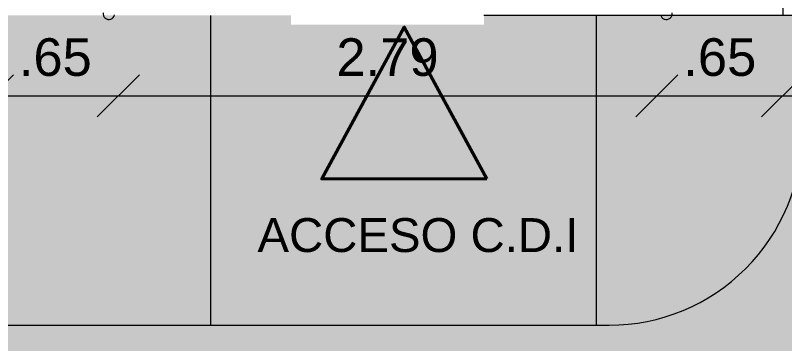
# Model space of a CAD drawing. Header units: inches. Extents: x 99003 to 99155, y 101852 to 101926.
# Drawn here: x 99031.085 to 99035.076, y 101880.054 to 101881.755 of the extents above; entities that cross this region are included whole.
import ezdxf

# ---------------------------------------------------------------- set-up
doc = ezdxf.new("R2010")
doc.units = ezdxf.units.IN
doc.header["$MEASUREMENT"] = 0
for name, color, linetype, lineweight in [('A_CUBT-NIVL', 254, 'Continuous', 40), ('A_MUEB-FIJO', 3, 'Continuous', 15), ('A_MURO', 7, 'Continuous', 40), ('A_PISO', 250, 'Continuous', 0), ('A_PISO-GRAN', 250, 'Continuous', 0), ('A_TEXT', 154, 'Continuous', 0), ('A_TEXT-DIM', 54, 'Continuous', 13), ('A_URBA-VIA', 14, 'Continuous', 0)]:
    doc.layers.add(name, color=color, linetype=linetype, lineweight=lineweight)
doc.styles.add('ARIAL', font='arial.ttf')
doc.styles.add('DIM', font='arial.ttf')
doc.dimstyles.new('BAN_REP_1-125', dxfattribs={"dimtxt": 0.195, "dimasz": 0.2188, "dimexe": 0.15, "dimexo": 0.03, "dimgap": 0.1, "dimtad": 1, "dimzin": 4, "dimdsep": 46, "dimtxsty": 'ARIAL', "dimblk": 'OBLIQUE', "dimcen": 0.1, "dimse1": 1, "dimse2": 1, "dimclrd": 256, "dimclre": 256, "dimclrt": 256, "dimadec": 0, "dimazin": 0, "dimtfac": 1, "dimtix": 1, "dimtofl": 0, "dimtmove": 1, "dimatfit": 3, "dimldrblk": 'OPEN90', "dimfxl": 1, "dimtolj": 1, "dimtzin": 0, "dimlwd": -1, "dimlwe": -1, "dimarcsym": 0})

# ---------------------------------------------------------------- blocks, each defined once
blk = doc.blocks.new('RAMPA ACCESO')
at = {"layer": 'A_MUEB-FIJO'}
for centre, start, end in [((99039.4716, 101869.6183), 170.125, 350.125), ((99042.3639, 101869.6183), 189.875, 9.875)]:
    blk.add_arc(centre, 0.03, start, end, dxfattribs=at)
blk = doc.blocks.new('_Oblique')
at = {"color": 0, "linetype": 'ByBlock', "lineweight": -2}
blk.add_line((-0.5, -0.5), (0.5, 0.5), dxfattribs=at)
blk = doc.blocks.new('*D434')
at = {"layer": 'A_TEXT-DIM', "transparency": 16777216}
blk.add_line((99030.9658, 101881.3384), (99031.6189, 101881.3384), dxfattribs=at)
at = {"layer": 'DEFPOINTS', "color": 0, "transparency": 16777216}
for p in [(99030.9658, 101881.7554), (99031.6189, 101881.7554), (99031.6189, 101881.3384)]:
    blk.add_point(p, dxfattribs=at)
at = {"layer": 'A_TEXT-DIM', "transparency": 16777216, "xscale": 0.2188, "yscale": 0.2188, "zscale": 0.2188, "rotation": 180}
blk.add_blockref('_Oblique', (99030.9658, 101881.3384), dxfattribs=at)
at = {"layer": 'A_TEXT-DIM', "transparency": 16777216, "xscale": 0.2188, "yscale": 0.2188, "zscale": 0.2188}
blk.add_blockref('_Oblique', (99031.6189, 101881.3384), dxfattribs=at)
at = {"layer": 'A_TEXT-DIM', "transparency": 16777216, "insert": (99031.2923, 101881.5379), "char_height": 0.195, "attachment_point": 5, "style": 'ARIAL'}
blk.add_mtext('\\A1;.65', dxfattribs=at)
blk = doc.blocks.new('_Open90')
at = {"color": 0, "linetype": 'ByBlock', "lineweight": -2}
for p, q in [((-0.5, 0.5), (0, 0)), ((0, 0), (-1, 0)), ((0, 0), (-0.5, -0.5))]:
    blk.add_line(p, q, dxfattribs=at)
blk = doc.blocks.new('*D435')
at = {"layer": 'A_TEXT-DIM', "transparency": 16777216}
blk.add_line((99031.6189, 101881.3384), (99034.4126, 101881.3384), dxfattribs=at)
at = {"layer": 'DEFPOINTS', "color": 0, "transparency": 16777216}
for p in [(99031.6189, 101881.7554), (99034.4126, 101881.7554), (99034.4126, 101881.3384)]:
    blk.add_point(p, dxfattribs=at)
at = {"layer": 'A_TEXT-DIM', "transparency": 16777216, "xscale": 0.2188, "yscale": 0.2188, "zscale": 0.2188, "rotation": 180}
blk.add_blockref('_Oblique', (99031.6189, 101881.3384), dxfattribs=at)
at = {"layer": 'A_TEXT-DIM', "transparency": 16777216, "xscale": 0.2188, "yscale": 0.2188, "zscale": 0.2188}
blk.add_blockref('_Oblique', (99034.4126, 101881.3384), dxfattribs=at)
at = {"layer": 'A_TEXT-DIM', "transparency": 16777216, "insert": (99033.0157, 101881.5379), "char_height": 0.195, "attachment_point": 5, "style": 'ARIAL'}
blk.add_mtext('\\A1;2.79', dxfattribs=at)
blk = doc.blocks.new('*D436')
at = {"layer": 'A_TEXT-DIM', "transparency": 16777216}
blk.add_line((99034.4126, 101881.3384), (99035.0658, 101881.3384), dxfattribs=at)
at = {"layer": 'DEFPOINTS', "color": 0, "transparency": 16777216}
for p in [(99034.4126, 101881.7554), (99035.0658, 101881.7554), (99035.0658, 101881.3384)]:
    blk.add_point(p, dxfattribs=at)
at = {"layer": 'A_TEXT-DIM', "transparency": 16777216, "xscale": 0.2188, "yscale": 0.2188, "zscale": 0.2188, "rotation": 180}
blk.add_blockref('_Oblique', (99034.4126, 101881.3384), dxfattribs=at)
at = {"layer": 'A_TEXT-DIM', "transparency": 16777216, "xscale": 0.2188, "yscale": 0.2188, "zscale": 0.2188}
blk.add_blockref('_Oblique', (99035.0658, 101881.3384), dxfattribs=at)
at = {"layer": 'A_TEXT-DIM', "transparency": 16777216, "insert": (99034.7392, 101881.5379), "char_height": 0.195, "attachment_point": 5, "style": 'ARIAL'}
blk.add_mtext('\\A1;.65', dxfattribs=at)
blk = doc.blocks.new('*D437')
at = {"layer": 'A_TEXT-DIM', "transparency": 16777216}
blk.add_line((99035.0658, 101881.3384), (99046.1173, 101881.3384), dxfattribs=at)
at = {"layer": 'DEFPOINTS', "color": 0, "transparency": 16777216}
for p in [(99035.0658, 101881.7554), (99046.1173, 101881.3384), (99046.1173, 101881.3384)]:
    blk.add_point(p, dxfattribs=at)
at = {"layer": 'A_TEXT-DIM', "transparency": 16777216, "xscale": 0.2188, "yscale": 0.2188, "zscale": 0.2188, "rotation": 180}
blk.add_blockref('_Oblique', (99035.0658, 101881.3384), dxfattribs=at)
at = {"layer": 'A_TEXT-DIM', "transparency": 16777216, "xscale": 0.2188, "yscale": 0.2188, "zscale": 0.2188}
blk.add_blockref('_Oblique', (99046.1173, 101881.3384), dxfattribs=at)
at = {"layer": 'A_TEXT-DIM', "transparency": 16777216, "insert": (99040.5916, 101881.5379), "char_height": 0.195, "attachment_point": 5, "style": 'ARIAL'}
blk.add_mtext('\\A1;11.05', dxfattribs=at)

msp = doc.modelspace()

# ---------------------------------------------------------------- hatches: boundary and pattern name
at = {"layer": 'A_URBA-VIA'}
h = msp.add_hatch(color=253, dxfattribs=at)
h.dxf.hatch_style = 2
edge = h.paths.add_edge_path()
edge.add_line((99046.2684, 101881.149), (99046.2677, 101882.8092))
edge.add_line((99046.2677, 101882.8092), (99046.1621, 101882.8092))
edge.add_line((99046.1621, 101882.8092), (99046.1336, 101884.7092))
edge.add_line((99046.1336, 101884.7092), (99035.1651, 101884.7092))
edge.add_line((99035.1651, 101884.7092), (99035.1658, 101881.149))
edge.add_arc((99034.1625, 101881.1504), 1.0033, 266.4081, 359.9246, ccw=False)
edge.add_line((99034.0996, 101880.149), (99047.2677, 101880.149))
edge.add_arc((99047.2665, 101881.1471), 0.9981, 179.889, 270.0712, ccw=False)
h.paths.add_polyline_path([(99039.798, 101882.4147), (99041.1082, 101882.4147), (99041.1082, 101882.7753), (99039.798, 101882.7753)], flags=16)
h = msp.add_hatch(color=252, dxfattribs=at)
h.dxf.hatch_style = 1
edge = h.paths.add_edge_path()
edge.add_arc((99047.2684, 101881.149), 1, 180, 270)
edge.add_line((99047.2684, 101880.149), (99063.4727, 101880.149))
edge.add_line((99063.4727, 101880.149), (99063.4727, 101881.7554))
edge.add_line((99063.4727, 101881.7554), (99046.2684, 101881.7554))
edge.add_line((99046.2684, 101881.7554), (99046.2684, 101881.149))
edge = h.paths.add_edge_path()
edge.add_line((99033.5157, 101881.7077), (99032.5157, 101881.7077))
edge.add_line((99032.5157, 101881.7077), (99032.5157, 101881.7554))
edge.add_line((99032.5157, 101881.7554), (99005.7804, 101881.7554))
edge.add_line((99005.7804, 101881.7554), (99005.7804, 101880.149))
edge.add_line((99005.7804, 101880.149), (99034.1658, 101880.149))
edge.add_arc((99034.1658, 101881.149), 1, 270, 360)
edge.add_line((99035.1658, 101881.149), (99035.1658, 101881.7554))
edge.add_line((99035.1658, 101881.7554), (99033.5157, 101881.7554))
edge.add_line((99033.5157, 101881.7554), (99033.5157, 101881.7077))
h = msp.add_hatch(color=253, dxfattribs=at)
h.dxf.hatch_style = 1
h.paths.add_polyline_path([(99063.4727, 101880.149), (99005.7804, 101880.149), (99005.7804, 101875.4492), (99063.4727, 101875.4492)])

# ---------------------------------------------------------------- linework, layer by layer
at = {"layer": 'A_CUBT-NIVL'}
msp.add_lwpolyline([(99033.5304, 101880.9072), (99032.6743, 101880.9072), (99033.1023, 101881.6945)], close=True, dxfattribs=at)
at = {"layer": 'A_PISO'}
msp.add_line((99035.0658, 101883.6554), (99035.0658, 101881.7554), dxfattribs=at)
at = {"layer": 'A_PISO-GRAN'}
for p, q in [((99032.0996, 101880.149), (99032.0996, 101881.7554)), ((99034.0996, 101880.149), (99034.0996, 101881.7554))]:
    msp.add_line(p, q, dxfattribs=at)
msp.add_lwpolyline([(99030.9658, 101881.7554), (99005.7804, 101881.7554), (99005.7804, 101880.149), (99034.1658, 101880.149, 0.414214), (99035.1658, 101881.149), (99035.1658, 101881.7554)], format="xyb", dxfattribs=at)
msp.add_lwpolyline([(99035.1658, 101881.7554), (99033.5157, 101881.7554)], dxfattribs=at)

# ---------------------------------------------------------------- texts
at = {"layer": 'A_TEXT', "style": 'DIM'}
msp.add_text('ACCESO C.D.I', height=0.1758, dxfattribs=at).set_placement((99032.3409, 101880.5285))

# ---------------------------------------------------------------- next in the draw order: block references
at = {"layer": 'A_MURO'}
msp.add_blockref('RAMPA ACCESO', (-7.902, 12.1457), dxfattribs=at)

# ---------------------------------------------------------------- next in the draw order: dimensions: what is measured, and where the dimension line sits
at = {"layer": 'A_TEXT-DIM'}
for base, p1, p2, picture, middle in [((99031.6189, 101881.3384), (99030.9658, 101881.7554), (99031.6189, 101881.7554), '*D434', (99031.2923, 101881.5379)), ((99034.4126, 101881.3384), (99031.6189, 101881.7554), (99034.4126, 101881.7554), '*D435', (99033.0157, 101881.5379)), ((99035.0658, 101881.3384), (99034.4126, 101881.7554), (99035.0658, 101881.7554), '*D436', (99034.7392, 101881.5379)), ((99046.1173, 101881.3384), (99035.0658, 101881.7554), (99046.1173, 101881.3384), '*D437', (99040.5916, 101881.5379))]:
    dim = msp.add_linear_dim(base=base, p1=p1, p2=p2, dimstyle='BAN_REP_1-125', dxfattribs=at)
    dim.commit()
    dim.dimension.update_dxf_attribs({"geometry": picture, "text_midpoint": middle})

doc.saveas('drawing.dxf')
